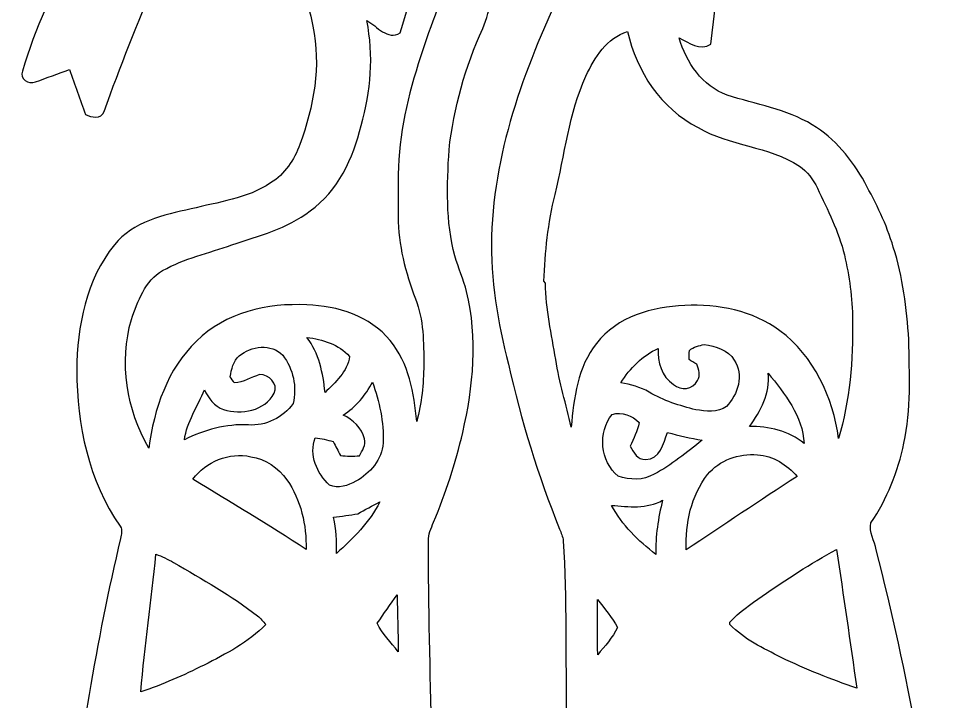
# Model space of a CAD drawing. Header units: centimetres. Extents: x -5.9 to 5.9, y -12.7 to 12.7.
# Drawn here: x -5.86 to 5.85, y -3.57 to 5.04 of the extents above; entities that cross this region are included whole.
import ezdxf

# ---------------------------------------------------------------- set-up
doc = ezdxf.new("R2010")
doc.units = ezdxf.units.CM
doc.header["$MEASUREMENT"] = 0
doc.layers.add('Camada 1', color=7, linetype='Continuous')

msp = doc.modelspace()

# ---------------------------------------------------------------- linework, layer by layer
at = {"layer": 'Camada 1', "color": 156}
for points, knots in [([(2.4765, 12.52819), (3.00319, 12.6693), (3.55318, 12.66825), (4.09397, 12.64143), (4.09397, 12.64143), (4.22063, 12.61779), (4.34903, 12.59134), (4.46899, 12.5423), (4.46899, 12.5423), (4.64677, 12.43858), (4.71523, 12.23433), (4.80201, 12.06005), (4.80201, 12.06005), (4.99251, 11.64907), (5.18724, 11.23667), (5.31354, 10.80028), (5.31354, 10.80028), (5.38409, 10.57733), (5.41548, 10.33674), (5.37562, 10.10496), (5.37562, 10.10496), (5.34175, 9.90881), (5.18688, 9.75147), (5.00415, 9.68375), (5.00415, 9.68375), (4.66936, 9.55709), (4.30564, 9.56627), (3.95886, 9.49501), (3.95886, 9.49501), (3.53377, 9.43186), (3.12525, 9.29604), (2.71003, 9.19056), (2.71003, 9.19056), (3.35562, 9.07097), (3.88866, 8.64093), (4.35222, 8.19925), (4.35222, 8.19925), (4.74486, 7.79814), (5.1121, 7.36353), (5.38761, 6.8728), (5.38761, 6.8728), (5.46946, 6.76733), (5.34351, 6.6033), (5.22181, 6.66537), (5.22181, 6.66537), (5.00979, 6.74616), (4.8006, 6.84001), (4.57588, 6.87846), (4.57588, 6.87846), (4.53143, 6.74404), (4.50285, 6.60541), (4.48062, 6.4657), (4.48062, 6.4657), (4.46722, 6.4082), (4.46439, 6.34293), (4.41747, 6.30096), (4.41747, 6.30096), (4.36703, 6.28791), (4.31482, 6.29391), (4.26366, 6.29355), (4.26366, 6.29355), (4.05058, 6.66643), (3.82093, 7.03014), (3.55528, 7.36847), (3.55528, 7.36847), (3.3154, 7.67291), (3.06846, 7.97947), (2.76189, 8.21936), (2.76189, 8.21936), (2.9337, 7.83201), (2.97003, 7.40197), (2.98626, 6.98324), (2.98626, 6.98324), (3.00531, 6.22582), (2.96827, 5.46522), (2.86948, 4.71416), (2.86948, 4.71416), (2.73297, 4.62314), (2.59362, 4.73428), (2.46839, 4.79178), (2.46839, 4.79178), (2.56222, 4.48274), (2.75907, 4.18394), (3.07481, 4.07034), (3.07481, 4.07034), (3.435, 3.95534), (3.82023, 3.89502), (4.1483, 3.69639), (4.1483, 3.69639), (4.43476, 3.52495), (4.65101, 3.25754), (4.81047, 2.96791), (4.81047, 2.96791), (4.95229, 2.70686), (5.0874, 2.4391), (5.17031, 2.15229), (5.17031, 2.15229), (5.29271, 1.77623), (5.33822, 1.38041), (5.36539, 0.98707), (5.36539, 0.98707), (5.37209, 0.55138), (5.39925, 0.10936), (5.30401, -0.31962), (5.30401, -0.31962), (5.23063, -0.67697), (5.09057, -1.02059), (4.88772, -1.32362), (4.88772, -1.32362), (4.8588, -1.43686), (4.93501, -1.55187), (4.95477, -1.66404), (4.95477, -1.66404), (5.35305, -3.22367), (5.65679, -4.81188), (5.7859, -6.41809), (5.7859, -6.41809), (5.85257, -6.9677), (5.84941, -7.52544), (5.81413, -8.07755), (5.81413, -8.07755), (5.75944, -8.47724), (5.72135, -8.88188), (5.61481, -9.2724), (5.61481, -9.2724), (5.47441, -9.86084), (5.26308, -10.42916), (5.07083, -11.00208), (5.07083, -11.00208), (4.87574, -11.55381), (4.5212, -12.06782), (4.01355, -12.37368), (4.01355, -12.37368), (3.59233, -12.61145), (3.09104, -12.71057), (2.61338, -12.6245), (2.61338, -12.6245), (2.37455, -12.57723), (2.1209, -12.54865), (1.91381, -12.41036), (1.91381, -12.41036), (1.53846, -12.17789), (1.30174, -11.78172), (1.14477, -11.37954), (1.14477, -11.37954), (0.89853, -10.7308), (0.81209, -10.03652), (0.76059, -9.34895), (0.76059, -9.34895), (0.74012, -8.51288), (0.73377, -7.67326), (0.83114, -6.84142), (0.83114, -6.84142), (0.86854, -6.33448), (0.98848, -5.83742), (1.0107, -5.32906), (1.0107, -5.32906), (1.05903, -4.81295), (1.03258, -4.29401), (1.04916, -3.77647), (1.04916, -3.77647), (1.03433, -3.03388), (1.0555, -2.29022), (1.00894, -1.54905), (1.00894, -1.54905), (1.00153, -1.49718), (0.98036, -1.44885), (0.96202, -1.40053), (0.96202, -1.40053), (0.69108, -0.72707), (0.47554, -0.03174), (0.31784, 0.67697), (0.31784, 0.67697), (0.18097, 1.20368), (0.09031, 1.7473), (0.10548, 2.2927), (0.10548, 2.2927), (0.13828, 3.41911), (0.54963, 4.4905), (1.03399, 5.49344), (1.03399, 5.49344), (1.0488, 5.53154), (1.07631, 5.58163), (1.02763, 5.6074), (1.02763, 5.6074), (0.86854, 5.73651), (0.68896, 5.83847), (0.53199, 5.96969), (0.53199, 5.96969), (0.44062, 6.06565), (0.51964, 6.20148), (0.51647, 6.31472), (0.51647, 6.31472), (0.67027, 7.28098), (0.41909, 8.26946), (-0.0247, 9.12812), (-0.0247, 9.12812), (-0.06843, 9.126), (-0.11182, 9.12354), (-0.15521, 9.12142), (-0.15521, 9.12142), (-0.22789, 8.66034), (-0.18274, 8.1915), (-0.12347, 7.73148), (-0.12347, 7.73148), (-0.03774, 7.04603), (0.20567, 6.37786), (0.16615, 5.67937), (0.16615, 5.67937), (0.16016, 5.41443), (0.08678, 5.15691), (-0.00669, 4.91067), (-0.00669, 4.91067), (-0.22718, 4.42736), (-0.37394, 3.90877), (-0.4318, 3.3803), (-0.4318, 3.3803), (-0.45826, 2.93441), (-0.4759, 2.47755), (-0.35806, 2.04223), (-0.35806, 2.04223), (-0.31644, 1.89018), (-0.24694, 1.7473), (-0.21166, 1.59278), (-0.21166, 1.59278), (-0.06561, 1.00965), (-0.12488, 0.39652), (-0.25929, -0.18308), (-0.25929, -0.18308), (-0.34995, -0.56938), (-0.47308, -0.94826), (-0.62723, -1.31409), (-0.62723, -1.31409), (-0.65829, -1.3903), (-0.69497, -1.46755), (-0.69074, -1.55222), (-0.69074, -1.55222), (-0.69179, -2.37559), (-0.67027, -3.19829), (-0.64805, -4.02132), (-0.64805, -4.02132), (-0.61277, -4.62421), (-0.59302, -5.23027), (-0.4953, -5.82753), (-0.4953, -5.82753), (-0.27905, -6.91585), (-0.1718, -8.0271), (-0.19015, -9.13694), (-0.19015, -9.13694), (-0.19368, -9.34614), (-0.18908, -9.55674), (-0.2166, -9.76488), (-0.2166, -9.76488), (-0.26212, -10.42212), (-0.37287, -11.08779), (-0.66111, -11.68576), (-0.66111, -11.68576), (-0.85514, -12.07416), (-1.17863, -12.43259), (-1.61607, -12.53525), (-1.61607, -12.53525), (-1.82703, -12.58534), (-2.04011, -12.64532), (-2.25812, -12.64884), (-2.25812, -12.64884), (-2.78341, -12.6767), (-3.31893, -12.49186), (-3.71228, -12.14191), (-3.71228, -12.14191), (-4.03577, -11.85615), (-4.27284, -11.48257), (-4.43301, -11.08428), (-4.43301, -11.08428), (-4.55894, -10.76537), (-4.67606, -10.44363), (-4.7939, -10.12189), (-4.7939, -10.12189), (-5.03132, -9.48725), (-5.19888, -8.8258), (-5.27227, -8.15162), (-5.27227, -8.15162), (-5.35094, -7.26122), (-5.31777, -6.3634), (-5.23027, -5.47511), (-5.23027, -5.47511), (-5.10399, -4.14301), (-4.88102, -2.82081), (-4.57482, -1.5187), (-4.57482, -1.5187), (-4.56776, -1.4679), (-4.54342, -1.41145), (-4.57904, -1.36596), (-4.57904, -1.36596), (-4.97699, -0.79516), (-5.12444, -0.08573), (-5.12655, 0.60077), (-5.12655, 0.60077), (-5.12092, 1.15605), (-5.00732, 1.74096), (-4.65208, 2.18369), (-4.65208, 2.18369), (-4.41678, 2.47368), (-4.03331, 2.56117), (-3.68547, 2.63489), (-3.68547, 2.63489), (-3.34539, 2.72308), (-2.97992, 2.7626), (-2.68145, 2.96333), (-2.68145, 2.96333), (-2.50437, 3.07374), (-2.38019, 3.25402), (-2.31386, 3.44981), (-2.31386, 3.44981), (-2.13642, 3.92182), (-2.0454, 4.44146), (-2.14806, 4.941), (-2.14806, 4.941), (-2.18157, 5.10538), (-2.22284, 5.27507), (-2.31705, 5.41619), (-2.31705, 5.41619), (-2.58903, 5.6402), (-2.8963, 5.82083), (-3.15877, 6.05613), (-3.15877, 6.05613), (-3.16335, 6.10693), (-3.1683, 6.15772), (-3.17429, 6.20818), (-3.17429, 6.20818), (-3.21098, 6.51686), (-3.18876, 6.82941), (-3.19334, 7.13987), (-3.19334, 7.13987), (-3.60115, 6.66784), (-3.86326, 6.09564), (-4.12184, 5.53402), (-4.12184, 5.53402), (-4.36279, 4.98615), (-4.57658, 4.42736), (-4.78189, 3.86537), (-4.78189, 3.86537), (-4.81858, 3.76202), (-4.941, 3.78953), (-5.01755, 3.82517), (-5.01755, 3.82517), (-5.08423, 4.01389), (-5.15338, 4.20193), (-5.21652, 4.39208), (-5.21652, 4.39208), (-5.36151, 4.34374), (-5.50367, 4.28766), (-5.64727, 4.23686), (-5.64727, 4.23686), (-5.73829, 4.20193), (-5.84658, 4.27143), (-5.81025, 4.37409), (-5.81025, 4.37409), (-5.49275, 5.44335), (-4.89338, 6.40679), (-4.19593, 7.26827), (-4.19593, 7.26827), (-3.80965, 7.7477), (-3.37609, 8.18656), (-2.92734, 8.60742), (-2.92734, 8.60742), (-3.44594, 8.71748), (-3.9571, 8.86001), (-4.47286, 8.98243), (-4.47286, 8.98243), (-4.79636, 9.0678), (-5.1449, 9.0865), (-5.43842, 9.26218), (-5.43842, 9.26218), (-5.68537, 9.39094), (-5.83706, 9.67034), (-5.83671, 9.9455), (-5.83671, 9.9455), (-5.85998, 10.71986), (-5.59964, 11.48785), (-5.183, 12.13484), (-5.183, 12.13484), (-5.09975, 12.27101), (-4.99109, 12.40119), (-4.83234, 12.44987), (-4.83234, 12.44987), (-4.3942, 12.60439), (-3.919, 12.61638), (-3.45934, 12.58922), (-3.45934, 12.58922), (-3.03354, 12.58216), (-2.60843, 12.4915), (-2.21933, 12.31793), (-2.21933, 12.31793), (-1.94768, 12.1934), (-1.70638, 12.0142), (-1.47072, 11.83286), (-1.47072, 11.83286), (-1.10243, 11.51995), (-0.89181, 11.07369), (-0.65229, 10.66411), (-0.65229, 10.66411), (-0.30409, 10.72727), (0.05574, 10.72938), (0.40428, 10.66411), (0.40428, 10.66411), (0.46248, 11.04547), (0.66357, 11.39154), (0.91934, 11.67482), (0.91934, 11.67482), (1.17228, 11.9186), (1.48096, 12.09462), (1.7921, 12.25337), (1.7921, 12.25337), (2.01365, 12.35991), (2.23485, 12.47386), (2.4765, 12.52819)], [0, 0, 0, 0, 0.00952381, 0.00952381, 0.00952381, 0.00952381, 0.01904762, 0.01904762, 0.01904762, 0.01904762, 0.02857143, 0.02857143, 0.02857143, 0.02857143, 0.03809524, 0.03809524, 0.03809524, 0.03809524, 0.04761905, 0.04761905, 0.04761905, 0.04761905, 0.05714286, 0.05714286, 0.05714286, 0.05714286, 0.06666667, 0.06666667, 0.06666667, 0.06666667, 0.07619048, 0.07619048, 0.07619048, 0.07619048, 0.08571429, 0.08571429, 0.08571429, 0.08571429, 0.0952381, 0.0952381, 0.0952381, 0.0952381, 0.1047619, 0.1047619, 0.1047619, 0.1047619, 0.11428571, 0.11428571, 0.11428571, 0.11428571, 0.12380952, 0.12380952, 0.12380952, 0.12380952, 0.13333333, 0.13333333, 0.13333333, 0.13333333, 0.14285714, 0.14285714, 0.14285714, 0.14285714, 0.15238095, 0.15238095, 0.15238095, 0.15238095, 0.16190476, 0.16190476, 0.16190476, 0.16190476, 0.17142857, 0.17142857, 0.17142857, 0.17142857, 0.18095238, 0.18095238, 0.18095238, 0.18095238, 0.19047619, 0.19047619, 0.19047619, 0.19047619, 0.2, 0.2, 0.2, 0.2, 0.20952381, 0.20952381, 0.20952381, 0.20952381, 0.21904762, 0.21904762, 0.21904762, 0.21904762, 0.22857143, 0.22857143, 0.22857143, 0.22857143, 0.23809524, 0.23809524, 0.23809524, 0.23809524, 0.24761905, 0.24761905, 0.24761905, 0.24761905, 0.25714286, 0.25714286, 0.25714286, 0.25714286, 0.26666667, 0.26666667, 0.26666667, 0.26666667, 0.27619048, 0.27619048, 0.27619048, 0.27619048, 0.28571429, 0.28571429, 0.28571429, 0.28571429, 0.2952381, 0.2952381, 0.2952381, 0.2952381, 0.3047619, 0.3047619, 0.3047619, 0.3047619, 0.31428571, 0.31428571, 0.31428571, 0.31428571, 0.32380952, 0.32380952, 0.32380952, 0.32380952, 0.33333333, 0.33333333, 0.33333333, 0.33333333, 0.34285714, 0.34285714, 0.34285714, 0.34285714, 0.35238095, 0.35238095, 0.35238095, 0.35238095, 0.36190476, 0.36190476, 0.36190476, 0.36190476, 0.37142857, 0.37142857, 0.37142857, 0.37142857, 0.38095238, 0.38095238, 0.38095238, 0.38095238, 0.39047619, 0.39047619, 0.39047619, 0.39047619, 0.4, 0.4, 0.4, 0.4, 0.40952381, 0.40952381, 0.40952381, 0.40952381, 0.41904762, 0.41904762, 0.41904762, 0.41904762, 0.42857143, 0.42857143, 0.42857143, 0.42857143, 0.43809524, 0.43809524, 0.43809524, 0.43809524, 0.44761905, 0.44761905, 0.44761905, 0.44761905, 0.45714286, 0.45714286, 0.45714286, 0.45714286, 0.46666667, 0.46666667, 0.46666667, 0.46666667, 0.47619048, 0.47619048, 0.47619048, 0.47619048, 0.48571429, 0.48571429, 0.48571429, 0.48571429, 0.4952381, 0.4952381, 0.4952381, 0.4952381, 0.5047619, 0.5047619, 0.5047619, 0.5047619, 0.51428571, 0.51428571, 0.51428571, 0.51428571, 0.52380952, 0.52380952, 0.52380952, 0.52380952, 0.53333333, 0.53333333, 0.53333333, 0.53333333, 0.54285714, 0.54285714, 0.54285714, 0.54285714, 0.55238095, 0.55238095, 0.55238095, 0.55238095, 0.56190476, 0.56190476, 0.56190476, 0.56190476, 0.57142857, 0.57142857, 0.57142857, 0.57142857, 0.58095238, 0.58095238, 0.58095238, 0.58095238, 0.59047619, 0.59047619, 0.59047619, 0.59047619, 0.6, 0.6, 0.6, 0.6, 0.60952381, 0.60952381, 0.60952381, 0.60952381, 0.61904762, 0.61904762, 0.61904762, 0.61904762, 0.62857143, 0.62857143, 0.62857143, 0.62857143, 0.63809524, 0.63809524, 0.63809524, 0.63809524, 0.64761905, 0.64761905, 0.64761905, 0.64761905, 0.65714286, 0.65714286, 0.65714286, 0.65714286, 0.66666667, 0.66666667, 0.66666667, 0.66666667, 0.67619048, 0.67619048, 0.67619048, 0.67619048, 0.68571429, 0.68571429, 0.68571429, 0.68571429, 0.6952381, 0.6952381, 0.6952381, 0.6952381, 0.7047619, 0.7047619, 0.7047619, 0.7047619, 0.71428571, 0.71428571, 0.71428571, 0.71428571, 0.72380952, 0.72380952, 0.72380952, 0.72380952, 0.73333333, 0.73333333, 0.73333333, 0.73333333, 0.74285714, 0.74285714, 0.74285714, 0.74285714, 0.75238095, 0.75238095, 0.75238095, 0.75238095, 0.76190476, 0.76190476, 0.76190476, 0.76190476, 0.77142857, 0.77142857, 0.77142857, 0.77142857, 0.78095238, 0.78095238, 0.78095238, 0.78095238, 0.79047619, 0.79047619, 0.79047619, 0.79047619, 0.8, 0.8, 0.8, 0.8, 0.80952381, 0.80952381, 0.80952381, 0.80952381, 0.81904762, 0.81904762, 0.81904762, 0.81904762, 0.82857143, 0.82857143, 0.82857143, 0.82857143, 0.83809524, 0.83809524, 0.83809524, 0.83809524, 0.84761905, 0.84761905, 0.84761905, 0.84761905, 0.85714286, 0.85714286, 0.85714286, 0.85714286, 0.86666667, 0.86666667, 0.86666667, 0.86666667, 0.87619048, 0.87619048, 0.87619048, 0.87619048, 0.88571429, 0.88571429, 0.88571429, 0.88571429, 0.8952381, 0.8952381, 0.8952381, 0.8952381, 0.9047619, 0.9047619, 0.9047619, 0.9047619, 0.91428571, 0.91428571, 0.91428571, 0.91428571, 0.92380952, 0.92380952, 0.92380952, 0.92380952, 0.93333333, 0.93333333, 0.93333333, 0.93333333, 0.94285714, 0.94285714, 0.94285714, 0.94285714, 0.95238095, 0.95238095, 0.95238095, 0.95238095, 0.96190476, 0.96190476, 0.96190476, 0.96190476, 0.97142857, 0.97142857, 0.97142857, 0.97142857, 0.98095238, 0.98095238, 0.98095238, 0.98095238, 1, 1, 1, 1]), ([(-1.04775, 4.85527), (-1.04775, 4.85527), (-1.04775, 4.85527), (-1.04775, 4.85527), (-1.04775, 4.85527), (-1.20896, 4.75614), (-1.33702, 4.93888), (-1.4679, 5.01049), (-1.4679, 5.01049), (-1.38253, 4.57129), (-1.41393, 4.11551), (-1.54164, 3.68757), (-1.54164, 3.68757), (-1.64041, 3.27659), (-1.82879, 2.85962), (-2.1851, 2.6102), (-2.1851, 2.6102), (-2.47261, 2.38724), (-2.83033, 2.29517), (-3.169, 2.18122), (-3.169, 2.18122), (-3.46251, 2.07963), (-3.77119, 2.01188), (-4.04354, 1.85844), (-4.04354, 1.85844), (-4.26544, 1.72826), (-4.35856, 1.4725), (-4.43793, 1.24178), (-4.43793, 1.24178), (-4.59246, 0.70061), (-4.49721, 0.10478), (-4.21815, -0.38028), (-4.21815, -0.38028), (-4.15183, 0.11324), (-3.98463, 0.61877), (-3.61492, 0.96943), (-3.61492, 0.96943), (-3.25472, 1.33103), (-2.71992, 1.45308), (-2.22391, 1.42487), (-2.22391, 1.42487), (-1.83727, 1.41357), (-1.42628, 1.28693), (-1.17615, 0.97542), (-1.17615, 0.97542), (-0.93627, 0.69179), (-0.87312, 0.31221), (-0.8396, -0.04621), (-0.8396, -0.04621), (-0.7754, 0.18661), (-0.75352, 0.42757), (-0.74999, 0.66815), (-0.74999, 0.66815), (-0.75106, 0.94862), (-0.75035, 1.23859), (-0.85548, 1.50354), (-0.85548, 1.50354), (-0.98142, 1.83444), (-1.07244, 2.18298), (-1.07526, 2.53858), (-1.07526, 2.53858), (-1.07492, 2.71568), (-1.07456, 2.89243), (-1.07421, 3.06916), (-1.07421, 3.06916), (-1.06398, 3.57575), (-0.94967, 4.07458), (-0.79058, 4.554), (-0.79058, 4.554), (-0.67098, 4.95899), (-0.4713, 5.34351), (-0.43039, 5.76896), (-0.43039, 5.76896), (-0.39051, 6.06178), (-0.45295, 6.35528), (-0.52351, 6.63821), (-0.52351, 6.63821), (-0.6805, 6.03919), (-0.86747, 5.44759), (-1.04775, 4.85527)], [0, 0, 0, 0, 0.04761905, 0.04761905, 0.04761905, 0.04761905, 0.0952381, 0.0952381, 0.0952381, 0.0952381, 0.14285714, 0.14285714, 0.14285714, 0.14285714, 0.19047619, 0.19047619, 0.19047619, 0.19047619, 0.23809524, 0.23809524, 0.23809524, 0.23809524, 0.28571429, 0.28571429, 0.28571429, 0.28571429, 0.33333333, 0.33333333, 0.33333333, 0.33333333, 0.38095238, 0.38095238, 0.38095238, 0.38095238, 0.42857143, 0.42857143, 0.42857143, 0.42857143, 0.47619048, 0.47619048, 0.47619048, 0.47619048, 0.52380952, 0.52380952, 0.52380952, 0.52380952, 0.57142857, 0.57142857, 0.57142857, 0.57142857, 0.61904762, 0.61904762, 0.61904762, 0.61904762, 0.66666667, 0.66666667, 0.66666667, 0.66666667, 0.71428571, 0.71428571, 0.71428571, 0.71428571, 0.76190476, 0.76190476, 0.76190476, 0.76190476, 0.80952381, 0.80952381, 0.80952381, 0.80952381, 0.85714286, 0.85714286, 0.85714286, 0.85714286, 0.9047619, 0.9047619, 0.9047619, 0.9047619, 1, 1, 1, 1]), ([(1.29433, 4.30988), (1.29433, 4.30988), (1.29433, 4.30988), (1.29433, 4.30988), (1.29433, 4.30988), (1.0802, 3.8375), (1.02658, 3.31645), (0.90628, 2.81657), (0.90628, 2.81657), (0.81314, 2.45921), (0.78105, 2.09091), (0.76446, 1.72295), (0.76446, 1.72295), (0.76446, 1.72295), (0.78281, 1.69862), (0.78281, 1.69862), (0.78281, 1.69862), (0.78987, 1.37371), (0.85865, 1.05409), (0.91405, 0.73518), (0.91405, 0.73518), (0.95778, 0.44732), (1.04527, 0.16932), (1.10808, -0.11465), (1.10808, -0.11465), (1.14299, 0.25082), (1.18779, 0.64416), (1.4284, 0.93944), (1.4284, 0.93944), (1.68804, 1.2774), (2.13113, 1.40441), (2.5407, 1.41781), (2.5407, 1.41781), (2.95909, 1.44073), (3.39865, 1.35431), (3.73979, 1.09996), (3.73979, 1.09996), (4.16736, 0.78034), (4.41077, 0.26), (4.47993, -0.26034), (4.47993, -0.26034), (4.62068, 0.22294), (4.66689, 0.7313), (4.6549, 1.23367), (4.6549, 1.23367), (4.65912, 1.51165), (4.61222, 1.78717), (4.554, 2.05775), (4.554, 2.05775), (4.48062, 2.35267), (4.34128, 2.62361), (4.21286, 2.89701), (4.21286, 2.89701), (4.1589, 3.00496), (4.08798, 3.10902), (3.98531, 3.17534), (3.98531, 3.17534), (3.59657, 3.429), (3.1062, 3.4283), (2.70827, 3.66148), (2.70827, 3.66148), (2.24155, 3.8989), (1.9318, 4.36986), (1.81892, 4.87291), (1.81892, 4.87291), (1.55716, 4.79212), (1.4037, 4.54413), (1.29433, 4.30988)], [0, 0, 0, 0, 0.05555556, 0.05555556, 0.05555556, 0.05555556, 0.11111111, 0.11111111, 0.11111111, 0.11111111, 0.16666667, 0.16666667, 0.16666667, 0.16666667, 0.22222222, 0.22222222, 0.22222222, 0.22222222, 0.27777778, 0.27777778, 0.27777778, 0.27777778, 0.33333333, 0.33333333, 0.33333333, 0.33333333, 0.38888889, 0.38888889, 0.38888889, 0.38888889, 0.44444444, 0.44444444, 0.44444444, 0.44444444, 0.5, 0.5, 0.5, 0.5, 0.55555556, 0.55555556, 0.55555556, 0.55555556, 0.61111111, 0.61111111, 0.61111111, 0.61111111, 0.66666667, 0.66666667, 0.66666667, 0.66666667, 0.72222222, 0.72222222, 0.72222222, 0.72222222, 0.77777778, 0.77777778, 0.77777778, 0.77777778, 0.83333333, 0.83333333, 0.83333333, 0.83333333, 0.88888889, 0.88888889, 0.88888889, 0.88888889, 1, 1, 1, 1]), ([(-3.07798, 0.78351), (-3.07798, 0.78351), (-3.07798, 0.78351), (-3.07798, 0.78351), (-3.07798, 0.78351), (-3.15453, 0.7172), (-3.175, 0.61489), (-3.19088, 0.51964), (-3.19088, 0.51964), (-3.17782, 0.50024), (-3.15241, 0.46177), (-3.13937, 0.44238), (-3.13937, 0.44238), (-3.02436, 0.44874), (-2.92805, 0.51469), (-2.82046, 0.54609), (-2.82046, 0.54609), (-2.70333, 0.55209), (-2.58304, 0.43003), (-2.6363, 0.31114), (-2.6363, 0.31114), (-2.75554, 0.0896), (-3.05293, 0.03457), (-3.27589, 0.10795), (-3.27589, 0.10795), (-3.39372, 0.14464), (-3.46638, 0.24977), (-3.51754, 0.35524), (-3.51754, 0.35524), (-3.60009, 0.14427), (-3.73698, -0.04726), (-3.76943, -0.27552), (-3.76943, -0.27552), (-3.52036, -0.15063), (-3.24202, -0.07372), (-2.96157, -0.08714), (-2.96157, -0.08714), (-2.74601, -0.10653), (-2.52341, 0.0074), (-2.39747, 0.18026), (-2.39747, 0.18026), (-2.34914, 0.38629), (-2.39572, 0.62301), (-2.52942, 0.79058), (-2.52942, 0.79058), (-2.67441, 0.94297), (-2.9277, 0.90874), (-3.07798, 0.78351)], [0, 0, 0, 0, 0.07692308, 0.07692308, 0.07692308, 0.07692308, 0.15384615, 0.15384615, 0.15384615, 0.15384615, 0.23076923, 0.23076923, 0.23076923, 0.23076923, 0.30769231, 0.30769231, 0.30769231, 0.30769231, 0.38461538, 0.38461538, 0.38461538, 0.38461538, 0.46153846, 0.46153846, 0.46153846, 0.46153846, 0.53846154, 0.53846154, 0.53846154, 0.53846154, 0.61538462, 0.61538462, 0.61538462, 0.61538462, 0.69230769, 0.69230769, 0.69230769, 0.69230769, 0.76923077, 0.76923077, 0.76923077, 0.76923077, 0.84615385, 0.84615385, 0.84615385, 0.84615385, 1, 1, 1, 1]), ([(-2.22391, 1.01564), (-2.22391, 1.01564), (-2.22391, 1.01564), (-2.22391, 1.01564), (-2.22391, 1.01564), (-2.0694, 0.81633), (-2.02106, 0.56479), (-1.99531, 0.31996), (-1.99531, 0.31996), (-1.86619, 0.45013), (-1.71167, 0.58384), (-1.68663, 0.77681), (-1.68663, 0.77681), (-1.82174, 0.92745), (-2.02847, 0.99094), (-2.22391, 1.01564)], [0, 0, 0, 0, 0.2, 0.2, 0.2, 0.2, 0.4, 0.4, 0.4, 0.4, 0.6, 0.6, 0.6, 0.6, 1, 1, 1, 1]), ([(2.59961, 0.85124), (2.59961, 0.85124), (2.59961, 0.85124), (2.59961, 0.85124), (2.59961, 0.85124), (2.59221, 0.81385), (2.59467, 0.7754), (2.59396, 0.73695), (2.59396, 0.73695), (2.62678, 0.7172), (2.65959, 0.69708), (2.69309, 0.67663), (2.69309, 0.67663), (2.7111, 0.61066), (2.74813, 0.53622), (2.70157, 0.47237), (2.70157, 0.47237), (2.64759, 0.35736), (2.4899, 0.33901), (2.39888, 0.42192), (2.39888, 0.42192), (2.24754, 0.52), (2.19709, 0.7059), (2.20661, 0.87736), (2.20661, 0.87736), (2.00554, 0.78739), (1.85067, 0.62723), (1.73284, 0.4445), (1.73284, 0.4445), (1.85596, 0.41733), (1.98332, 0.39334), (2.09196, 0.32561), (2.09196, 0.32561), (2.27188, 0.21554), (2.4765, 0.15416), (2.6797, 0.10266), (2.6797, 0.10266), (2.80704, 0.08678), (2.95663, 0.06068), (3.0667, 0.14534), (3.0667, 0.14534), (3.21027, 0.29386), (3.29177, 0.54468), (3.16512, 0.72848), (3.16512, 0.72848), (3.08715, 0.86184), (2.92664, 0.90028), (2.78623, 0.92779), (2.78623, 0.92779), (2.72238, 0.90699), (2.64865, 0.90204), (2.59961, 0.85124)], [0, 0, 0, 0, 0.07142857, 0.07142857, 0.07142857, 0.07142857, 0.14285714, 0.14285714, 0.14285714, 0.14285714, 0.21428571, 0.21428571, 0.21428571, 0.21428571, 0.28571429, 0.28571429, 0.28571429, 0.28571429, 0.35714286, 0.35714286, 0.35714286, 0.35714286, 0.42857143, 0.42857143, 0.42857143, 0.42857143, 0.5, 0.5, 0.5, 0.5, 0.57142857, 0.57142857, 0.57142857, 0.57142857, 0.64285714, 0.64285714, 0.64285714, 0.64285714, 0.71428571, 0.71428571, 0.71428571, 0.71428571, 0.78571429, 0.78571429, 0.78571429, 0.78571429, 0.85714286, 0.85714286, 0.85714286, 0.85714286, 1, 1, 1, 1]), ([(3.35492, -0.109), (3.35492, -0.109), (3.35492, -0.109), (3.35492, -0.109), (3.35492, -0.109), (3.59867, -0.10054), (3.85339, -0.16651), (4.04529, -0.32173), (4.04529, -0.32173), (4.02766, 0.02611), (3.80083, 0.30621), (3.59092, 0.56409), (3.59092, 0.56409), (3.62055, 0.31396), (3.49708, 0.08607), (3.35492, -0.109)], [0, 0, 0, 0, 0.2, 0.2, 0.2, 0.2, 0.4, 0.4, 0.4, 0.4, 0.6, 0.6, 0.6, 0.6, 1, 1, 1, 1]), ([(-1.76671, 0.03703), (-1.76671, 0.03703), (-1.76671, 0.03703), (-1.76671, 0.03703), (-1.76671, 0.03703), (-1.64324, -0.02363), (-1.53175, -0.12593), (-1.49895, -0.26387), (-1.49895, -0.26387), (-1.47425, -0.3422), (-1.52929, -0.41063), (-1.56104, -0.47695), (-1.56104, -0.47695), (-1.64112, -0.48331), (-1.72154, -0.4826), (-1.80092, -0.47271), (-1.80092, -0.47271), (-1.83127, -0.41451), (-1.86231, -0.35665), (-1.89301, -0.2988), (-1.89301, -0.2988), (-1.96673, -0.27515), (-2.04223, -0.25929), (-2.11878, -0.25047), (-2.11878, -0.25047), (-2.20239, -0.46637), (-2.09797, -0.69849), (-1.93852, -0.84701), (-1.93852, -0.84701), (-1.8295, -0.89534), (-1.70568, -0.85302), (-1.60725, -0.79798), (-1.60725, -0.79798), (-1.4284, -0.70026), (-1.27776, -0.52458), (-1.26259, -0.31503), (-1.26259, -0.31503), (-1.2527, -0.05291), (-1.30986, 0.20708), (-1.39841, 0.45261), (-1.39841, 0.45261), (-1.48237, 0.28468), (-1.60796, 0.13828), (-1.76671, 0.03703)], [0, 0, 0, 0, 0.08333333, 0.08333333, 0.08333333, 0.08333333, 0.16666667, 0.16666667, 0.16666667, 0.16666667, 0.25, 0.25, 0.25, 0.25, 0.33333333, 0.33333333, 0.33333333, 0.33333333, 0.41666667, 0.41666667, 0.41666667, 0.41666667, 0.5, 0.5, 0.5, 0.5, 0.58333333, 0.58333333, 0.58333333, 0.58333333, 0.66666667, 0.66666667, 0.66666667, 0.66666667, 0.75, 0.75, 0.75, 0.75, 0.83333333, 0.83333333, 0.83333333, 0.83333333, 1, 1, 1, 1]), ([(1.70039, -0.73271), (1.70039, -0.73271), (1.70039, -0.73271), (1.70039, -0.73271), (1.70039, -0.73271), (1.84291, -0.78281), (2.01965, -0.79058), (2.1544, -0.70979), (2.1544, -0.70979), (2.37277, -0.59231), (2.56645, -0.43497), (2.75907, -0.2801), (2.75907, -0.2801), (2.61126, -0.25717), (2.46661, -0.22048), (2.32233, -0.18415), (2.32233, -0.18415), (2.27295, -0.31715), (2.22744, -0.52951), (2.04681, -0.52246), (2.04681, -0.52246), (1.94451, -0.53233), (1.89406, -0.4318), (1.85137, -0.35772), (1.85137, -0.35772), (1.8983, -0.26175), (1.94132, -0.16333), (1.96708, -0.05927), (1.96708, -0.05927), (1.87607, 0.02928), (1.75224, 0.08573), (1.62489, 0.04375), (1.62489, 0.04375), (1.43968, -0.17426), (1.47567, -0.55386), (1.70039, -0.73271)], [0, 0, 0, 0, 0.1, 0.1, 0.1, 0.1, 0.2, 0.2, 0.2, 0.2, 0.3, 0.3, 0.3, 0.3, 0.4, 0.4, 0.4, 0.4, 0.5, 0.5, 0.5, 0.5, 0.6, 0.6, 0.6, 0.6, 0.7, 0.7, 0.7, 0.7, 0.8, 0.8, 0.8, 0.8, 1, 1, 1, 1]), ([(-3.66394, -0.77152), (-3.66394, -0.77152), (-3.66394, -0.77152), (-3.66394, -0.77152), (-3.66394, -0.77152), (-3.18311, -1.05938), (-2.7044, -1.35149), (-2.23485, -1.6577), (-2.23485, -1.6577), (-2.22815, -1.35042), (-2.29941, -1.03433), (-2.47685, -0.77964), (-2.47685, -0.77964), (-2.58444, -0.629), (-2.74708, -0.51822), (-2.93122, -0.4893), (-2.93122, -0.4893), (-3.20604, -0.42615), (-3.49425, -0.55386), (-3.66394, -0.77152)], [0, 0, 0, 0, 0.16666667, 0.16666667, 0.16666667, 0.16666667, 0.33333333, 0.33333333, 0.33333333, 0.33333333, 0.5, 0.5, 0.5, 0.5, 0.66666667, 0.66666667, 0.66666667, 0.66666667, 1, 1, 1, 1]), ([(2.82857, -0.71437), (2.82857, -0.71437), (2.82857, -0.71437), (2.82857, -0.71437), (2.82857, -0.71437), (2.61725, -0.97895), (2.54916, -1.33173), (2.55763, -1.6637), (2.55763, -1.6637), (3.02472, -1.35502), (3.48755, -1.04034), (3.95781, -0.73659), (3.95781, -0.73659), (3.82798, -0.59372), (3.65619, -0.47308), (3.45687, -0.46567), (3.45687, -0.46567), (3.22403, -0.44272), (2.97709, -0.53021), (2.82857, -0.71437)], [0, 0, 0, 0, 0.16666667, 0.16666667, 0.16666667, 0.16666667, 0.33333333, 0.33333333, 0.33333333, 0.33333333, 0.5, 0.5, 0.5, 0.5, 0.66666667, 0.66666667, 0.66666667, 0.66666667, 1, 1, 1, 1]), ([(1.61678, -1.10172), (1.61678, -1.10172), (1.61678, -1.10172), (1.61678, -1.10172), (1.61678, -1.10172), (1.75083, -1.34937), (1.95403, -1.55187), (2.17664, -1.7212), (2.17664, -1.7212), (2.16958, -1.49048), (2.20451, -1.26083), (2.26165, -1.03786), (2.26165, -1.03786), (2.06375, -1.14828), (1.83232, -1.12182), (1.61678, -1.10172)], [0, 0, 0, 0, 0.2, 0.2, 0.2, 0.2, 0.4, 0.4, 0.4, 0.4, 0.6, 0.6, 0.6, 0.6, 1, 1, 1, 1]), ([(-1.58362, -1.20826), (-1.58362, -1.20826), (-1.58362, -1.20826), (-1.58362, -1.20826), (-1.58362, -1.20826), (-1.68485, -1.22273), (-1.78576, -1.24037), (-1.88736, -1.25165), (-1.88736, -1.25165), (-1.85384, -1.40124), (-1.84855, -1.55539), (-1.85242, -1.7085), (-1.85242, -1.7085), (-1.64007, -1.52011), (-1.43369, -1.31621), (-1.30632, -1.05833), (-1.30632, -1.05833), (-1.39982, -1.1063), (-1.49119, -1.15817), (-1.58362, -1.20826)], [0, 0, 0, 0, 0.16666667, 0.16666667, 0.16666667, 0.16666667, 0.33333333, 0.33333333, 0.33333333, 0.33333333, 0.5, 0.5, 0.5, 0.5, 0.66666667, 0.66666667, 0.66666667, 0.66666667, 1, 1, 1, 1]), ([(-4.12891, -1.71662), (-4.12891, -1.71662), (-4.12891, -1.71662), (-4.12891, -1.71662), (-4.12891, -1.71662), (-4.18465, -2.29622), (-4.27177, -2.87267), (-4.31799, -3.45334), (-4.31799, -3.45334), (-4.04318, -3.36585), (-3.78071, -3.24238), (-3.52107, -3.11643), (-3.52107, -3.11643), (-3.24484, -2.97356), (-2.96087, -2.82963), (-2.74072, -2.6049), (-2.74072, -2.6049), (-2.77459, -2.56716), (-2.80775, -2.52835), (-2.84656, -2.4959), (-2.84656, -2.4959), (-3.17605, -2.23697), (-3.544, -2.03341), (-3.90489, -1.82245), (-3.90489, -1.82245), (-3.97615, -1.78011), (-4.05236, -1.74695), (-4.12891, -1.71662)], [0, 0, 0, 0, 0.125, 0.125, 0.125, 0.125, 0.25, 0.25, 0.25, 0.25, 0.375, 0.375, 0.375, 0.375, 0.5, 0.5, 0.5, 0.5, 0.625, 0.625, 0.625, 0.625, 0.75, 0.75, 0.75, 0.75, 1, 1, 1, 1]), ([(3.51472, -2.24613), (3.51472, -2.24613), (3.51472, -2.24613), (3.51472, -2.24613), (3.51472, -2.24613), (3.37502, -2.34914), (3.22757, -2.44615), (3.10868, -2.57386), (3.10868, -2.57386), (3.10868, -2.57386), (3.11043, -2.60349), (3.11043, -2.60349), (3.11043, -2.60349), (3.28789, -2.79293), (3.53094, -2.90194), (3.75778, -3.02083), (3.75778, -3.02083), (4.0661, -3.16934), (4.38538, -3.2953), (4.70887, -3.40747), (4.70887, -3.40747), (4.62633, -2.82397), (4.54377, -2.24013), (4.45206, -1.65805), (4.45206, -1.65805), (4.12784, -1.83444), (3.82057, -2.04011), (3.51472, -2.24613)], [0, 0, 0, 0, 0.125, 0.125, 0.125, 0.125, 0.25, 0.25, 0.25, 0.25, 0.375, 0.375, 0.375, 0.375, 0.5, 0.5, 0.5, 0.5, 0.625, 0.625, 0.625, 0.625, 0.75, 0.75, 0.75, 0.75, 1, 1, 1, 1]), ([(-1.33738, -2.58833), (-1.33738, -2.58833), (-1.33738, -2.58833), (-1.33738, -2.58833), (-1.33738, -2.58833), (-1.27776, -2.72661), (-1.15817, -2.82575), (-1.07526, -2.94922), (-1.07526, -2.94922), (-1.06997, -2.71003), (-1.08338, -2.4712), (-1.0862, -2.23202), (-1.0862, -2.23202), (-1.17544, -2.34667), (-1.25236, -2.47049), (-1.33738, -2.58833)], [0, 0, 0, 0, 0.2, 0.2, 0.2, 0.2, 0.4, 0.4, 0.4, 0.4, 0.6, 0.6, 0.6, 0.6, 1, 1, 1, 1]), ([(1.44144, -2.28776), (1.44144, -2.28776), (1.44144, -2.28776), (1.44144, -2.28776), (1.44144, -2.28776), (1.44073, -2.52095), (1.43686, -2.75412), (1.44285, -2.98696), (1.44285, -2.98696), (1.52893, -2.87479), (1.63194, -2.77142), (1.69192, -2.6423), (1.69192, -2.6423), (1.6256, -2.51283), (1.52505, -2.40558), (1.44144, -2.28776)], [0, 0, 0, 0, 0.2, 0.2, 0.2, 0.2, 0.4, 0.4, 0.4, 0.4, 0.6, 0.6, 0.6, 0.6, 1, 1, 1, 1])]:
    msp.add_open_spline(points, degree=3, knots=knots, dxfattribs=at)

doc.saveas('drawing.dxf')
